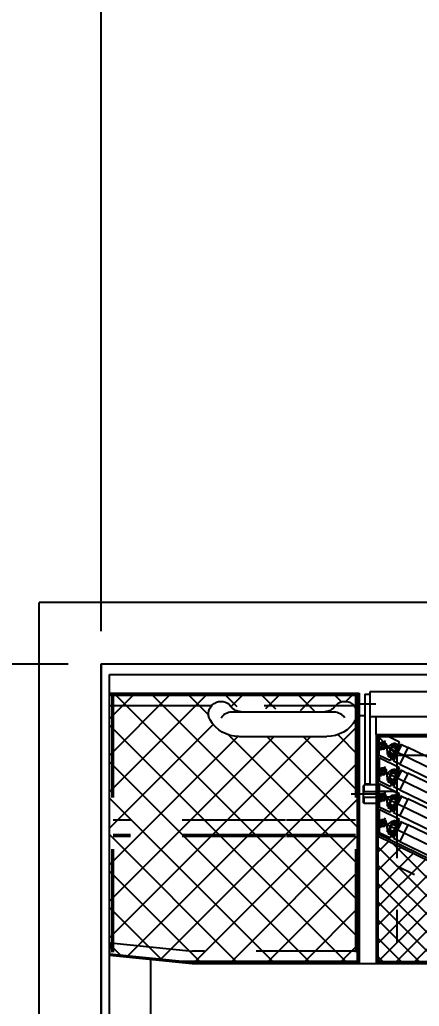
# Model space of a CAD drawing. Header units: millimetres. Extents: x -5 to 1510635, y -6 to 71285.
# Drawn here: x 255851 to 256818, y 34680 to 37071 of the extents above; entities that cross this region are included whole.
import ezdxf

# ---------------------------------------------------------------- set-up
doc = ezdxf.new("R2010")
doc.units = ezdxf.units.MM
doc.header["$LTSCALE"] = 1000
doc.linetypes.add('CENTER', pattern=[2, 1.25, -0.25, 0.25, -0.25])
doc.linetypes.add('HIDDEN', pattern=[0.375, 0.25, -0.125])
for name, color, linetype in [('MP-1', 1, 'CENTER'), ('MP-2', 42, 'Continuous'), ('MP-3', 3, 'Continuous'), ('MP-4', 4, 'HIDDEN'), ('MP-8', 8, 'Continuous'), ('MP-R', 1, 'Continuous')]:
    doc.layers.add(name, color=color, linetype=linetype)
doc.dimstyles.new('MPS2', dxfattribs={"dimscale": 100, "dimtxt": 3, "dimasz": 3, "dimexe": 1, "dimexo": 1, "dimgap": 1, "dimtad": 1, "dimzin": 12, "dimdsep": 46, "dimtxsty": 'Standard', "dimcen": 1, "dimclrd": 1, "dimclre": 1, "dimclrt": 7, "dimazin": 2, "dimtfac": 1, "dimtmove": 0, "dimatfit": 3, "dimfxl": 1, "dimarcsym": 0})

# ---------------------------------------------------------------- blocks, each defined once
blk = doc.blocks.new('Centering Device')
at = {"layer": 'MP-R'}
h = blk.add_hatch(dxfattribs=at)
h.set_pattern_fill('ANSI37', color=256, scale=500, style=0)
h.set_pattern_definition([(45, (0, -2400), (-44.194, 44.194), []), (135, (0, -2400), (-44.194, -44.194), [])])
h.paths.add_polyline_path([(20, -1695), (20, -2325), (625, -2325), (625, -1680), (170, -1680)])
edge = h.paths.add_edge_path(flags=16)
edge.add_arc((333.3, -2305), 80, 90, 150)
edge.add_arc((290, -2280), 30, 150, 324.3147)
edge.add_line((316.4, -2285), (563.6, -2285))
edge.add_arc((338.7, -2315), 30, 90, 144.3147)
edge.add_line((333.3, -2225), (546.7, -2225))
edge.add_arc((546.7, -2305), 80, 30, 90)
edge.add_arc((590, -2280), 30, 215.6853, 390)
edge.add_arc((541.3, -2315), 30, 35.6853, 90)
h = blk.add_hatch(dxfattribs=at)
h.set_pattern_fill('ANSI37', color=256, scale=250, angle=180, style=0)
h.set_pattern_definition([(225, (0, -2400), (22.0971, -22.0971), []), (315, (0, -2400), (22.0971, 22.0971), [])])
h.paths.add_polyline_path([(670.8, -1680), (670.8, -1982.5), (1292.3, -1680)])
at = {"layer": 'MP-1'}
for p, q in [((1345.2, -1693.2), (664.8, -2024.2)), ((1729.2, -1693.2), (664.8, -2211.8)), ((1473.2, -1693.2), (664.8, -2086.7)), ((1601.2, -1693.2), (664.8, -2149.3)), ((2685, -2085), (605, -2085)), ((2665, -2303), (625, -2303))]:
    blk.add_line(p, q, dxfattribs=at)
at = {"layer": 'MP-1', "ltscale": 0.7}
for p, q in [((676.8, -2003.4), (688.7, -2027.6)), ((708.2, -1994.7), (694, -1990.6)), ((703.8, -1985.7), (698.3, -1999.6)), ((714.8, -2008.2), (709.3, -2022)), ((719.2, -2017.2), (704.9, -2013)), ((708.2, -2057.2), (694, -2053.1)), ((703.8, -2048.2), (698.3, -2062.1)), ((676.8, -2065.9), (688.7, -2090.1)), ((719.2, -2079.7), (704.9, -2075.5)), ((714.8, -2070.7), (709.3, -2084.5)), ((708.2, -2119.7), (694, -2115.6)), ((703.8, -2110.7), (698.3, -2124.6)), ((676.8, -2128.4), (688.7, -2152.6)), ((719.2, -2142.2), (704.9, -2138)), ((714.8, -2133.2), (709.3, -2147)), ((703.9, -2173.3), (698.3, -2187.1)), ((676.8, -2190.9), (688.7, -2215.1)), ((708.2, -2182.2), (694, -2178.1)), ((714.8, -2195.7), (709.3, -2209.5)), ((704.9, -2200.5), (719.2, -2204.7))]:
    blk.add_line(p, q, dxfattribs=at)
at = {"layer": 'MP-2', "color": 1}
blk.add_line((625, -1685.5), (619.5, -1680), dxfattribs=at)
at = {"layer": 'MP-2'}
for p, q in [((1292.3, -1680), (670.8, -1982.5)), ((670.8, -1680), (2619.3, -1680)), ((670.8, -1680), (670.8, -2225)), ((670.8, -2225), (2619.3, -2225))]:
    blk.add_line(p, q, dxfattribs=at)
at = {"layer": 'MP-2', "color": 1}
for centre, start, end in [((316.4, -2255), 210, 270), ((563.6, -2255), 270, 330)]:
    blk.add_arc(centre, 30, start, end, dxfattribs=at)
at = {"layer": 'MP-3'}
for p, q in [((120, -715), (120, -1685)), ((20, -1695), (220, -1675)), ((625, -1680), (170, -1680)), ((220, -1675), (5100, -1675)), ((625, -1675), (220, -1675)), ((620, -2330), (620, -1675)), ((625, -2330), (625, -1675)), ((665.8, -2230), (665.8, -1675)), ((1303.8, -1680), (670.8, -1988.1)), ((723.2, -1970.7), (1266.9, -1706.1)), ((723.2, -2033.2), (1395, -1706.2)), ((723.2, -2158.2), (1651, -1706.3)), ((723.2, -2095.7), (1523.1, -1706.3)), ((1286.8, -1746.7), (742.7, -2010.7)), ((1542.8, -1746.7), (742.9, -2136.2)), ((1414.8, -1746.7), (742.9, -2073.7)), ((1670.8, -1746.7), (743, -2198.7)), ((673, -1992.4), (700.6, -1979)), ((700.6, -1979), (722.5, -2023.9)), ((708.2, -1978.6), (706.8, -1982.6)), ((723.4, -2016.8), (706.8, -1982.6)), ((708.2, -1978.6), (723.4, -1971.2)), ((742.9, -2011.2), (723.2, -1970.7)), ((673, -2048.1), (673, -1992.4)), ((697, -2001.3), (697.4, -2000)), ((702.7, -2013), (697, -2001.3)), ((697.4, -2000), (710, -1993.9)), ((704, -2013.5), (716.6, -2007.3)), ((708.7, -1991.2), (710.5, -1990.3)), ((717.9, -2010), (708.7, -1991.2)), ((722.5, -2023.9), (673, -2048.1)), ((702.7, -2013), (704, -2013.5)), ((717.9, -2010), (719.7, -2009.2)), ((727.4, -2018.2), (723.4, -2016.8)), ((727.4, -2018.2), (742.7, -2010.7)), ((673, -2110.6), (673.1, -2054.9)), ((673.1, -2054.9), (700.6, -2041.5)), ((697.4, -2062.5), (710, -2056.4)), ((700.6, -2041.5), (722.5, -2086.4)), ((708.2, -2041.1), (706.8, -2045.1)), ((723.4, -2079.3), (706.8, -2045.1)), ((708.2, -2041.1), (723.4, -2033.7)), ((708.7, -2053.7), (710.5, -2052.8)), ((717.9, -2072.5), (708.7, -2053.7)), ((742.9, -2073.7), (723.2, -2033.2)), ((637, -2062.5), (635, -2064.5)), ((635, -2064.5), (635, -2105.5)), ((635, -2078), (665.8, -2078)), ((665.8, -2062.5), (637, -2062.5)), ((697, -2063.8), (697.4, -2062.5)), ((702.7, -2075.5), (697, -2063.8)), ((702.7, -2075.5), (704, -2076)), ((704, -2076), (716.6, -2069.8)), ((717.9, -2072.5), (719.7, -2071.7)), ((727.4, -2080.7), (723.4, -2079.3)), ((727.4, -2080.7), (742.7, -2073.2)), ((635, -2092), (665.8, -2092)), ((722.5, -2086.4), (673, -2110.6)), ((673.1, -2117.4), (700.6, -2104)), ((700.6, -2104), (722.5, -2148.9)), ((708.2, -2103.6), (706.8, -2107.6)), ((708.2, -2103.6), (723.4, -2096.2)), ((742.9, -2136.2), (723.2, -2095.7)), ((635, -2105.5), (637, -2107.5)), ((665.8, -2107.5), (637, -2107.5)), ((638.7, -2328), (638.7, -2110)), ((638.7, -2110), (650.7, -2110)), ((650.7, -2333), (650.7, -2110)), ((673, -2173.1), (673.1, -2117.4)), ((697, -2126.3), (697.4, -2125)), ((702.7, -2138), (697, -2126.3)), ((697.4, -2125), (710, -2118.9)), ((723.4, -2141.8), (706.8, -2107.6)), ((708.7, -2116.2), (710.5, -2115.3)), ((717.9, -2135), (708.7, -2116.2)), ((722.5, -2148.9), (673, -2173.1)), ((702.7, -2138), (704, -2138.5)), ((704, -2138.5), (716.6, -2132.3)), ((717.9, -2135), (719.7, -2134.2)), ((727.4, -2143.2), (723.4, -2141.8)), ((727.4, -2143.2), (742.7, -2135.7)), ((673.1, -2179.9), (700.6, -2166.5)), ((700.6, -2166.5), (722.5, -2211.5)), ((708.2, -2166.1), (706.8, -2170.2)), ((723.4, -2204.3), (706.8, -2170.2)), ((708.2, -2166.1), (723.5, -2158.7)), ((743, -2198.7), (723.2, -2158.2)), ((673, -2180), (672.9, -2223.9)), ((697, -2188.8), (697.4, -2187.5)), ((702.7, -2200.5), (697, -2188.8)), ((697.4, -2187.5), (710, -2181.4)), ((704, -2201), (716.6, -2194.9)), ((708.7, -2178.7), (710.5, -2177.8)), ((717.9, -2197.5), (708.7, -2178.7)), ((717.9, -2197.5), (719.7, -2196.7)), ((727.4, -2205.7), (742.7, -2198.3)), ((722.5, -2211.5), (696.8, -2223.9)), ((702.7, -2200.5), (704, -2201)), ((727.4, -2205.7), (723.4, -2204.3)), ((333.3, -2225), (546.7, -2225)), ((665.8, -2230), (2624.3, -2230)), ((665.8, -2230), (665.8, -2273)), ((696.8, -2223.9), (672.9, -2223.9)), ((316.4, -2285), (563.6, -2285)), ((638.7, -2275), (625, -2275)), ((2639.3, -2273), (650.7, -2273)), ((20, -2325), (625, -2325)), ((20, -2330), (625, -2330)), ((638.7, -2328), (650.7, -2328)), ((2639.3, -2333), (650.7, -2333))]:
    blk.add_line(p, q, dxfattribs=at)
blk.add_lwpolyline([(5320, -2400), (0, -2400), (0, 0), (5320, 0), (5320, -2400)], dxfattribs=at)
blk.add_lwpolyline([(20, -2375), (5300, -2375), (5300, -25), (20, -25)], close=True, dxfattribs=at)
for centre, radius in [((682.7, -2015.5), 8.5), ((682.7, -2015.5), 5.5), ((682.7, -2078), 8.5), ((682.7, -2078), 5.5), ((682.8, -2140.5), 8.5), ((682.8, -2140.5), 5.5), ((682.8, -2203), 8.5), ((682.8, -2203), 5.5)]:
    blk.add_circle(centre, radius, dxfattribs=at)
for centre, radius, start, end in [((333.3, -2305), 80, 90, 150), ((546.7, -2305), 80, 30, 90), ((290, -2280), 30, 150, 324.3147), ((590, -2280), 30, 215.6853, 30), ((338.7, -2315), 30, 90, 144.3147), ((541.3, -2315), 30, 35.6853, 90)]:
    blk.add_arc(centre, radius, start, end, dxfattribs=at)
at = {"layer": 'MP-4'}
for p, q in [((20, -1695), (23, -1724.9)), ((20.3, -1698), (220.1, -1678)), ((26, -2327), (26, -1697.4)), ((29, -2327), (29, -1697.1)), ((625, -1678), (220.1, -1678)), ((616, -2327), (616, -1678)), ((619, -2327), (619, -1678)), ((715.8, -1725), (665.8, -1675)), ((23, -1724.9), (221.5, -1705)), ((625, -1705), (221.5, -1705)), ((1096.2, -1725), (715.8, -1910.5)), ((2574.3, -1725), (715.8, -1725)), ((715.8, -2180), (715.8, -1725)), ((446, -1982.5), (29, -1982.5)), ((616, -1982.5), (449, -1982.5)), ((446, -1986.5), (29, -1986.5)), ((616, -1986.5), (449, -1986.5)), ((693.2, -1993.7), (692.6, -2010.7)), ((693.2, -1993.7), (695, -1992.8)), ((706.4, -2020.7), (693.2, -1993.7)), ((694, -1990.6), (703.8, -1985.7)), ((709.3, -2022), (694, -1990.6)), ((446, -2022.5), (29, -2022.5)), ((616, -2022.5), (449, -2022.5)), ((692.6, -2010.7), (706.4, -2020.7)), ((706.4, -2020.7), (708.2, -2019.8)), ((709.3, -2022), (719.2, -2017.2)), ((693.3, -2056.2), (692.6, -2073.2)), ((693.3, -2056.2), (695.1, -2055.3)), ((706.4, -2083.2), (693.3, -2056.2)), ((694, -2053.1), (703.8, -2048.2)), ((709.3, -2084.5), (694, -2053.1)), ((708, -2078), (665.8, -2078)), ((692.6, -2073.2), (706.4, -2083.2)), ((709.3, -2084.5), (719.2, -2079.7)), ((708, -2092), (665.8, -2092)), ((706.4, -2083.2), (708.2, -2082.3)), ((693.3, -2118.7), (692.6, -2135.7)), ((693.3, -2118.7), (695.1, -2117.8)), ((706.4, -2145.7), (693.3, -2118.7)), ((694, -2115.6), (703.8, -2110.7)), ((709.3, -2147), (694, -2115.6)), ((692.6, -2135.7), (706.4, -2145.7)), ((706.4, -2145.7), (708.2, -2144.8)), ((709.3, -2147), (719.2, -2142.2)), ((694, -2178.1), (703.9, -2173.3)), ((715.8, -2180), (665.8, -2230)), ((693.3, -2181.2), (692.6, -2198.2)), ((692.6, -2198.2), (706.4, -2208.2)), ((693.3, -2181.2), (695.1, -2180.3)), ((706.4, -2208.2), (693.3, -2181.2)), ((709.3, -2209.5), (694, -2178.1)), ((715.8, -2180), (2574.3, -2180)), ((706.4, -2208.2), (708.2, -2207.3)), ((709.3, -2209.5), (719.2, -2204.7)), ((20, -2300), (625, -2300)), ((20, -2327), (625, -2327))]:
    blk.add_line(p, q, dxfattribs=at)
blk.add_arc((708, -2085), 7, 270, 90, dxfattribs=at)
at = {"layer": 'MP-R'}
for p, q in [((727.4, -2018.2), (708.2, -1978.6)), ((704, -2013.5), (697.4, -2000)), ((727.4, -2080.7), (708.2, -2041.1)), ((637, -2062.5), (637, -2078)), ((637, -2062.5), (637, -2078)), ((704, -2076), (697.4, -2062.5)), ((637, -2092), (637, -2107.5)), ((637, -2092), (637, -2107.5)), ((727.4, -2143.2), (708.2, -2103.6)), ((704, -2138.5), (697.4, -2125)), ((727.4, -2205.7), (708.2, -2166.1)), ((704, -2201), (697.4, -2187.5))]:
    blk.add_line(p, q, dxfattribs=at)
blk = doc.blocks.new('*D193')
at = {"layer": 'DEFPOINTS', "color": 0, "linetype": 'ByBlock', "transparency": 16777216}
for p in [(256047.7, 35508.8), (255332, 33108.8), (256047.7, 33108.8)]:
    blk.add_point(p, dxfattribs=at)
at = {"layer": 'MP-8', "color": 1, "linetype": 'ByBlock', "lineweight": -2, "transparency": 16777216}
for p, q in [((255967.7, 35508.8), (255252, 35508.8)), ((255332, 35268.8), (255332, 33348.8)), ((255967.7, 33108.8), (255252, 33108.8))]:
    blk.add_line(p, q, dxfattribs=at)
at = {"layer": 'MP-8', "color": 1, "linetype": 'ByBlock', "transparency": 16777216}
for points in [[(255292, 35268.8), (255372, 35268.8), (255332, 35508.8)], [(255292, 33348.8), (255372, 33348.8), (255332, 33108.8)]]:
    blk.add_solid(points, dxfattribs=at)
at = {"layer": 'MP-8', "color": 7, "linetype": 'ByBlock', "transparency": 16777216, "insert": (255132, 34308.8), "char_height": 240, "attachment_point": 5, "rotation": 90}
blk.add_mtext('2400', dxfattribs=at)
blk = doc.blocks.new('*D194')
at = {"layer": 'DEFPOINTS', "color": 0, "linetype": 'ByBlock', "transparency": 16777216}
for p in [(261367.7, 38261.1), (256047.7, 35508.8), (261367.7, 35508.8)]:
    blk.add_point(p, dxfattribs=at)
at = {"layer": 'MP-8', "color": 1, "linetype": 'ByBlock', "lineweight": -2, "transparency": 16777216}
for p, q in [((256047.7, 35588.8), (256047.7, 38341.1)), ((261367.7, 35588.8), (261367.7, 38341.1)), ((256287.7, 38261.1), (261127.7, 38261.1))]:
    blk.add_line(p, q, dxfattribs=at)
at = {"layer": 'MP-8', "color": 1, "linetype": 'ByBlock', "transparency": 16777216}
for points in [[(256287.7, 38301.1), (256287.7, 38221.1), (256047.7, 38261.1)], [(261127.7, 38301.1), (261127.7, 38221.1), (261367.7, 38261.1)]]:
    blk.add_solid(points, dxfattribs=at)
at = {"layer": 'MP-8', "color": 7, "linetype": 'ByBlock', "transparency": 16777216, "insert": (258707.7, 38461.1), "char_height": 240, "attachment_point": 5}
blk.add_mtext('5320', dxfattribs=at)

msp = doc.modelspace()

# ---------------------------------------------------------------- linework, layer by layer
at = {"layer": 'MP-8'}
for p, q in [((261517.665, 35658.792), (255897.665, 35658.792)), ((255897.665, 32958.792), (255897.665, 35658.792)), ((261367.665, 35508.792), (256047.665, 35508.792)), ((256047.665, 33108.792), (256047.665, 35508.792))]:
    msp.add_line(p, q, dxfattribs=at)

# ---------------------------------------------------------------- block references
at = {"xscale": -1, "rotation": 180}
msp.add_blockref('Centering Device', (256047.665, 33108.792), dxfattribs=at)

# ---------------------------------------------------------------- dimensions: what is measured, and where the dimension line sits
at = {"layer": 'MP-8', "linetype": 'ByBlock'}
dim = msp.add_linear_dim(base=(261367.665, 38261.085), p1=(256047.665, 35508.792), p2=(261367.665, 35508.792), dimstyle='MPS2', override={"dimscale": 80, "dimdec": 0}, dxfattribs=at)
dim.commit()
dim.dimension.update_dxf_attribs({"geometry": '*D194', "text_midpoint": (258707.665, 38461.085)})
dim = msp.add_linear_dim(base=(255332.042, 33108.792), p1=(256047.665, 35508.792), p2=(256047.665, 33108.792), angle=90, dimstyle='MPS2', override={"dimscale": 80, "dimdec": 0}, dxfattribs=at)
dim.commit()
dim.dimension.update_dxf_attribs({"geometry": '*D193', "text_midpoint": (255132.042, 34308.792)})

doc.saveas('drawing.dxf')
